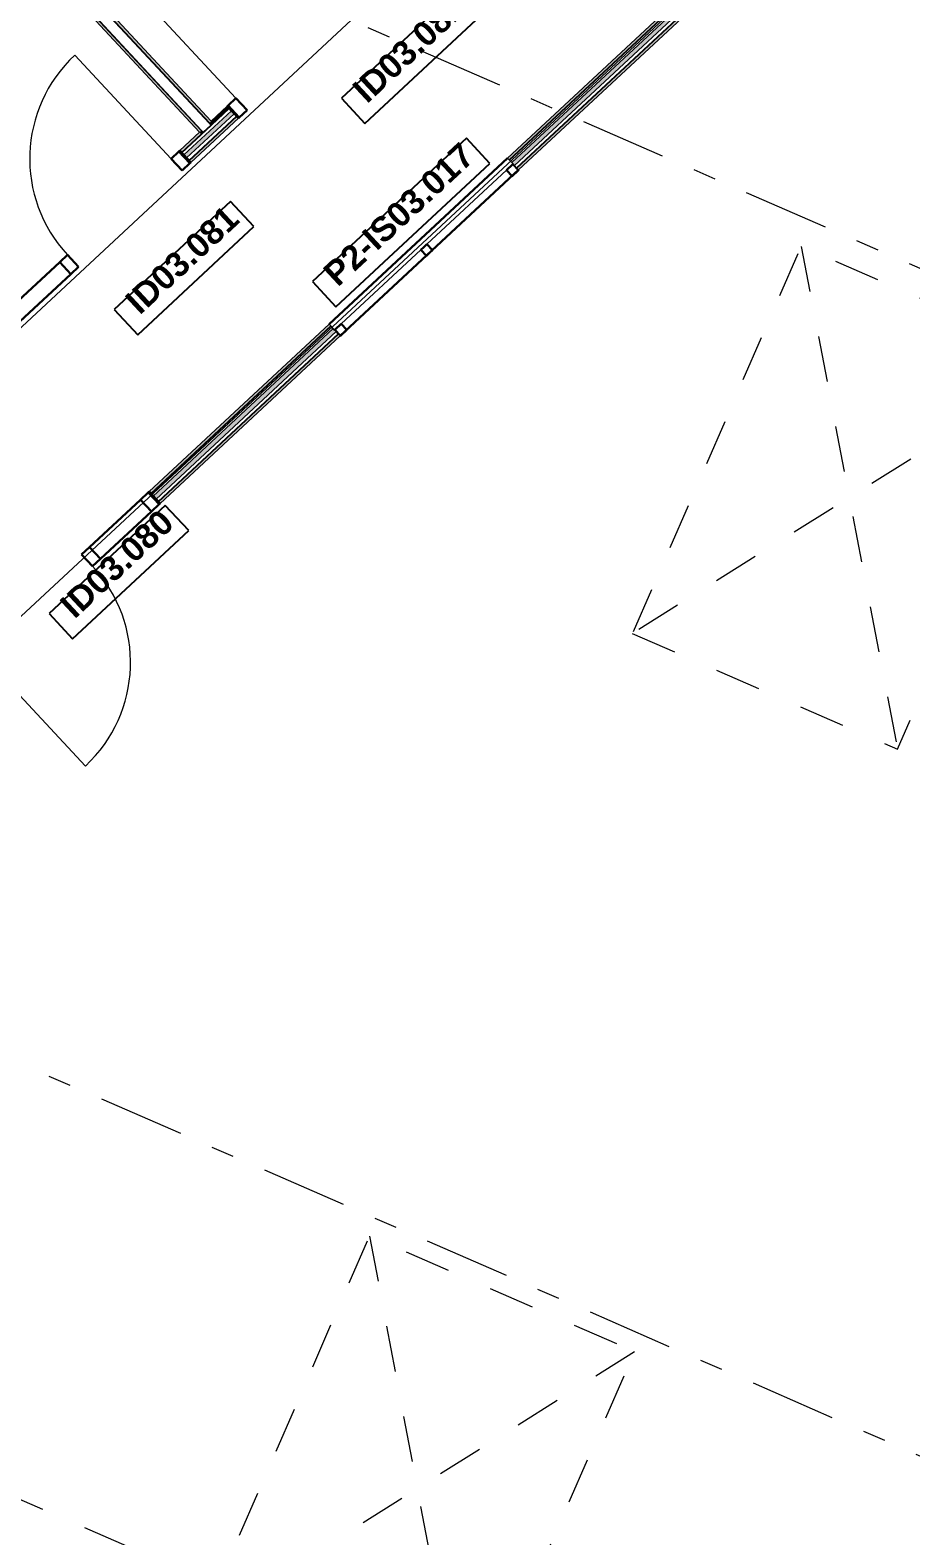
# Model space of a CAD drawing. Header units: millimetres. Extents: x -35034 to 431752, y -71616 to 25069.
# Drawn here: x 328440 to 333860, y -26568 to -17300 of the extents above; entities that cross this region are included whole.
import ezdxf
from ezdxf.enums import TextEntityAlignment as Align

# ---------------------------------------------------------------- set-up
doc = ezdxf.new("R2010")
doc.units = ezdxf.units.MM
doc.header["$MEASUREMENT"] = 0
doc.linetypes.add('Dashed', pattern=[564.444447, 282.222223, -282.222223])
doc.linetypes.add('Double Dashed', pattern=[1093.611073, 529.166651, -211.666656, 141.111112, -211.666656])
for name, color, linetype, lineweight in [('0_Pen_No__1', 7, 'Continuous', 13), ('A-95-MC_Marker_Section_P2.Marker_Pen_No__1', 7, 'Continuous', 13), ('New_A-25-M_Wall_Int_Pen_No__1', 7, 'Continuous', 13), ('New_A-95-P_Drawing_Pen_No__1', 7, 'Continuous', 13), ('New_ArchiCAD Door Markers_Pen_No__1', 7, 'Continuous', 13), ('New_ArchiCAD Door Markers_Pen_No__5', 7, 'Continuous', 25), ('New_ArchiCAD Doors_Pen_No__1', 7, 'Continuous', 13), ('New_ArchiCAD Window Markers_Pen_No__1', 7, 'Continuous', 13), ('New_ArchiCAD Window Markers_Pen_No__5', 7, 'Continuous', 25), ('New_ArchiCAD Windows_Pen_No__1', 7, 'Continuous', 13), ('New_ArchiCAD Windows_Pen_No__83', 8, 'Continuous', 20), ('New_ArchiCAD Zone Stamps_Pen_No__6', 7, 'Continuous', 35)]:
    doc.layers.add(name, color=color, linetype=linetype, lineweight=lineweight)
for name, color, linetype in [('A-95-MC_Marker_Section_P2.Marker', 7, 'Continuous'), ('New_A-05-M_Gross_Int_Circulation', 7, 'Continuous'), ('New_A-15-MG_Structural_Grid_Phase_2', 7, 'Continuous'), ('New_A-25-M_Wall_Int', 7, 'Continuous'), ('New_ArchiCAD Door Markers', 7, 'Continuous'), ('New_ArchiCAD Doors', 7, 'Continuous'), ('New_ArchiCAD Window Markers', 7, 'Continuous'), ('New_ArchiCAD Windows', 7, 'Continuous')]:
    doc.layers.add(name, color=color, linetype=linetype)
for name, color, linetype, lineweight, true_color in [('New_A-05-M_Gross_Int_Circulation_Pen_No__74', 7, 'Continuous', 20, 0x606060), ('New_A-15-MG_Structural_Grid_Phase_2_Pen_No__222', 7, 'Continuous', 13, 0x65af33), ('New_A-25-M_Wall_Int_Pen_No__107', 7, 'Continuous', 15, 0xa6a6a6), ('New_ArchiCAD Doors_Pen_No__43', 7, 'Continuous', 30, 0x444444), ('New_ArchiCAD Doors_Pen_No__63', 7, 'Continuous', 20, 0x606060), ('New_ArchiCAD Windows_Pen_No__23', 7, 'Continuous', 30, 0x2a2a2a), ('New_ArchiCAD Windows_Pen_No__43', 7, 'Continuous', 30, 0x444444)]:
    doc.layers.add(name, color=color, linetype=linetype, lineweight=lineweight, true_color=true_color)
doc.styles.add('GENERATED_STYLE_1', font='')
doc.styles.add('GENERATED_STYLE_2', font='')
doc.styles.add('GENERATED_STYLE_3', font='')
doc.styles.add('GENERATED_STYLE_4', font='')
doc.styles.get('GENERATED_STYLE_1').set_extended_font_data('Swis721 BT', bold=True)
doc.styles.get('GENERATED_STYLE_2').set_extended_font_data('Arial', bold=True)
doc.styles.get('GENERATED_STYLE_3').set_extended_font_data('Arial')
doc.styles.get('GENERATED_STYLE_4').set_extended_font_data('Swis721 BT')

# ---------------------------------------------------------------- blocks, each defined once
blk = doc.blocks.new('Corridor 02-Third_INB 3152_63_2', base_point=(314166.9, -30973.4))
at = {"layer": 'New_A-05-M_Gross_Int_Circulation_Pen_No__74', "linetype": 'Continuous'}
for p, q in [((334812.6, -13146), (316165.4, -30497.4)), ((317022.7, -31464.6), (335703.6, -14103.4))]:
    blk.add_line(p, q, dxfattribs=at)
at = {"layer": 'New_ArchiCAD Zone Stamps_Pen_No__6'}
for tag, height, style, p in [('ROOM_NAME', 250, 'GENERATED_STYLE_2', (313334.1, -29413.8)), ('zoneNameLine2', 250, 'GENERATED_STYLE_2', (313145.7, -29846)), ('ROOM_NUMBER', 200, 'GENERATED_STYLE_3', (312957.3, -30266.7)), ('measuredAreaCode', 200, 'GENERATED_STYLE_3', (312800.2, -30626.8)), ('ROOM_HOLES_PRM', 200, 'GENERATED_STYLE_3', (313107.6, -30760.8)), ('DUMMY_649', 200, 'GENERATED_STYLE_3', (313736.8, -31035.2)), ('DUMMY_650', 133.3, 'GENERATED_STYLE_3', (314016.1, -31141.7))]:
    blk.add_attdef(tag, text='', height=height, rotation=336.44041, dxfattribs=dict(at, style=style)).set_placement(p, align=Align.TOP_LEFT)
blk = doc.blocks.new('*X1053', base_point=(341458.1, 0))
at = {"layer": 'New_A-25-M_Wall_Int_Pen_No__107', "linetype": 'Continuous'}
blk.add_hatch(color=256, dxfattribs=at).paths.add_polyline_path([(330305.7, -19137), (329197.4, -20168.3), (329214.5, -20186.6), (330322.7, -19155.3), (330313.9, -19145.8)])
blk = doc.blocks.new('*X1054', base_point=(341458.1, 0))
at = {"layer": 'New_A-25-M_Wall_Int_Pen_No__107', "linetype": 'Continuous'}
blk.add_hatch(color=256, dxfattribs=at).paths.add_polyline_path([(333270.2, -16378.4), (331403.8, -18115.2), (331412, -18124), (331420.9, -18133.5), (333287.3, -16396.7), (333278.4, -16387.2)])
blk = doc.blocks.new('Horizontal Multi-Sash Window 19_2')
at = {"layer": 'New_ArchiCAD Windows_Pen_No__1', "linetype": 'Continuous'}
for p, q in [((-750, -13), (-750, 0)), ((750, -13), (750, 0)), ((-750, -32), (-750, -13)), ((-750, -35), (-750, -32)), ((-750, -50), (-750, -35)), ((750, -32), (750, -13)), ((750, -35), (750, -32)), ((750, -50), (750, -35))]:
    blk.add_line(p, q, dxfattribs=at)
at = {"layer": 'New_ArchiCAD Windows_Pen_No__23', "linetype": 'Continuous'}
for p, q in [((-750, 50), (750, 50)), ((-750, -50), (750, -50))]:
    blk.add_line(p, q, dxfattribs=at)
at = {"layer": 'New_ArchiCAD Windows_Pen_No__43', "linetype": 'Continuous'}
for p, q in [((-750, 0), (-745, 0)), ((-745, 0), (-695, 0)), ((-695, 0), (-695, -50)), ((-25, -50), (-25, 0)), ((-25, 0), (0, 0)), ((0, 0), (25, 0)), ((25, 0), (25, -50)), ((695, -50), (695, 0)), ((695, 0), (745, 0)), ((745, 0), (750, 0)), ((-745, -50), (-750, -50)), ((-695, -50), (-745, -50)), ((0, -50), (-25, -50)), ((25, -50), (0, -50)), ((745, -50), (695, -50)), ((750, -50), (745, -50))]:
    blk.add_line(p, q, dxfattribs=at)
at = {"layer": 'New_ArchiCAD Windows_Pen_No__83', "linetype": 'Continuous'}
for p, q in [((-745, -50), (-745, 0)), ((-695, 0), (-25, 0)), ((25, 0), (695, 0)), ((745, -50), (745, 0)), ((-25, -50), (-695, -50)), ((695, -50), (25, -50))]:
    blk.add_line(p, q, dxfattribs=at)
blk = doc.blocks.new('Window Stamp 18_8')
at = {"layer": 'New_ArchiCAD Window Markers_Pen_No__5', "linetype": 'Continuous'}
for p, q in [((647.5, -150), (-647.5, -150)), ((-647.5, -150), (-647.5, -361.8)), ((647.5, -150), (-647.5, -150)), ((647.5, -361.8), (647.5, -150)), ((-647.5, -361.8), (647.5, -361.8))]:
    blk.add_line(p, q, dxfattribs=at)
at = {"layer": 'New_ArchiCAD Window Markers_Pen_No__1', "style": 'GENERATED_STYLE_1'}
blk.add_attdef('AC_WIDO_ID', text='', height=150, rotation=180, dxfattribs=at).set_placement((588.7, -105.4), align=Align.BOTTOM_LEFT)
blk = doc.blocks.new('Door with Sidelight on Side 2 19_11')
at = {"layer": 'New_ArchiCAD Doors_Pen_No__1', "linetype": 'Continuous'}
for p, q in [((-755, 0), (-755, -15)), ((755, 0), (755, -15)), ((-755, -15), (-755, -18)), ((-755, -18), (-755, -37)), ((-755, -37), (-755, -62)), ((-755, -62), (-755, -82)), ((-755, -82), (-755, -85)), ((-755, -85), (-755, -100)), ((755, -15), (755, -18)), ((755, -18), (755, -37)), ((755, -37), (755, -62)), ((755, -62), (755, -82)), ((755, -82), (755, -85)), ((755, -85), (755, -100))]:
    blk.add_line(p, q, dxfattribs=at)
at = {"layer": 'New_ArchiCAD Doors_Pen_No__43', "linetype": 'Continuous'}
for p, q in [((-748, 0), (-755, 0)), ((-755, 0), (-755, -100)), ((-682, 0), (-748, 0)), ((-748, 0), (-748, -100)), ((-254, 0), (-682, 0)), ((-682, 0), (-682, -100)), ((-682, -100), (-682, 0)), ((-254, -100), (-254, 0)), ((-188, 0), (-254, 0)), ((-254, 0), (-254, -100)), ((-188, -100), (-188, 0)), ((748, 0), (682, 0)), ((682, 0), (682, -100)), ((748, 0), (755, 0)), ((748, -100), (748, 0)), ((755, 0), (755, -100)), ((-748, -100), (-755, -100)), ((-748, -100), (-682, -100)), ((-682, -100), (-254, -100)), ((-254, -100), (-188, -100)), ((682, -100), (748, -100)), ((748, -100), (755, -100))]:
    blk.add_line(p, q, dxfattribs=at)
at = {"layer": 'New_ArchiCAD Doors_Pen_No__63', "linetype": 'Continuous'}
blk.add_line((682, 0), (682, 870), dxfattribs=at)
blk.add_arc((682, 0), 870, 90, 180, dxfattribs=at)
blk = doc.blocks.new('Door Stamp 17_18')
at = {"layer": 'New_ArchiCAD Door Markers_Pen_No__5', "linetype": 'Continuous'}
for p, q in [((206.6, 241.9), (-770.5, 241.9)), ((-770.5, 241.9), (-770.5, 30.2)), ((206.6, 241.9), (-770.5, 241.9)), ((206.6, 30.2), (206.6, 241.9)), ((-770.5, 30.2), (206.6, 30.2))]:
    blk.add_line(p, q, dxfattribs=at)
at = {"layer": 'New_ArchiCAD Door Markers_Pen_No__1', "style": 'GENERATED_STYLE_1'}
blk.add_attdef('AC_WIDO_ID', text='', height=150, rotation=180, dxfattribs=at).set_placement((147.8, 286.5), align=Align.BOTTOM_LEFT)
blk = doc.blocks.new('Wall_306_2', base_point=(340342.9, -9881.6))
at = {"layer": 'New_A-25-M_Wall_Int_Pen_No__107', "linetype": 'Continuous'}
for points in [[(331377.9, -18087.4), (331388.2, -18098.3), (333254.6, -16361.6), (333244.3, -16350.6)], [(331435.8, -18149.6), (331446.1, -18160.6), (333312.5, -16423.8), (333302.2, -16412.8)], [(330279.8, -19109.2), (329171.5, -20140.5), (329181.8, -20151.5), (330290, -19120.2)], [(329229.4, -20202.7), (329239.7, -20213.7), (330348, -19182.4), (330337.7, -19171.4)]]:
    blk.add_hatch(color=256, dxfattribs=at).paths.add_polyline_path(points)
at = {"layer": 'New_A-25-M_Wall_Int_Pen_No__107', "linetype": 'Continuous', "lineweight": 0, "true_color": 0x535353}
for points in [[(333254.6, -16361.6), (331388.2, -18098.3), (331390.2, -18100.5), (333256.6, -16363.8)], [(333300.2, -16410.6), (331433.8, -18147.4), (331435.8, -18149.6), (333302.2, -16412.8)], [(329181.8, -20151.5), (329183.8, -20153.7), (330292.1, -19122.4), (330290, -19120.2)], [(329227.4, -20200.5), (329229.4, -20202.7), (330337.7, -19171.4), (330335.7, -19169.2)]]:
    blk.add_hatch(color=251, dxfattribs=at).paths.add_polyline_path(points)
at = {"layer": 'New_A-25-M_Wall_Int_Pen_No__1', "linetype": 'Continuous'}
for p, q in [((333254.6, -16361.6), (331388.2, -18098.3)), ((333256.6, -16363.8), (331390.2, -18100.5)), ((333270.2, -16378.4), (331403.8, -18115.2)), ((333287.3, -16396.7), (331420.9, -18133.5)), ((333300.2, -16410.6), (331433.8, -18147.4)), ((333302.2, -16412.8), (331435.8, -18149.6)), ((331388.2, -18098.3), (331377.9, -18087.4)), ((331390.2, -18100.5), (331388.2, -18098.3)), ((331403.8, -18115.2), (331390.2, -18100.5)), ((331412, -18124), (331403.8, -18115.2)), ((331420.9, -18133.5), (331412, -18124)), ((331433.8, -18147.4), (331420.9, -18133.5)), ((331435.8, -18149.6), (331433.8, -18147.4)), ((331446.1, -18160.6), (331435.8, -18149.6)), ((330290, -19120.2), (329181.8, -20151.5)), ((330292.1, -19122.4), (329183.8, -20153.7)), ((330305.7, -19137), (329197.4, -20168.3)), ((330322.7, -19155.3), (329214.5, -20186.6)), ((330335.7, -19169.2), (329227.4, -20200.5)), ((330337.7, -19171.4), (329229.4, -20202.7)), ((330290, -19120.2), (330279.8, -19109.2)), ((330292.1, -19122.4), (330290, -19120.2)), ((330305.7, -19137), (330292.1, -19122.4)), ((330313.9, -19145.8), (330305.7, -19137)), ((330322.7, -19155.3), (330313.9, -19145.8)), ((330335.7, -19169.2), (330322.7, -19155.3)), ((330337.7, -19171.4), (330335.7, -19169.2)), ((330348, -19182.4), (330337.7, -19171.4)), ((329181.8, -20151.5), (329171.5, -20140.5)), ((329183.8, -20153.7), (329181.8, -20151.5)), ((329197.4, -20168.3), (329183.8, -20153.7)), ((329214.5, -20186.6), (329197.4, -20168.3)), ((329227.4, -20200.5), (329214.5, -20186.6)), ((329229.4, -20202.7), (329227.4, -20200.5)), ((329239.7, -20213.7), (329229.4, -20202.7))]:
    blk.add_line(p, q, dxfattribs=at)
at = {"layer": 'New_A-25-M_Wall_Int_Pen_No__1', "linetype": 'Continuous', "flags": 128}
for points in [[(333244.3, -16350.6), (331377.9, -18087.4)], [(331446.1, -18160.6), (333312.5, -16423.8)], [(330279.8, -19109.2), (329171.5, -20140.5)], [(329239.7, -20213.7), (330348, -19182.4)]]:
    blk.add_lwpolyline(points, dxfattribs=at)
at = {"layer": 'New_A-25-M_Wall_Int', "color": 250, "lineweight": 50, "true_color": 0x2a2a2a}
for name in ['*X1054', '*X1053']:
    blk.add_blockref(name, (341458.1, 0), dxfattribs=at)
at = {"layer": 'New_ArchiCAD Door Markers'}
ref = blk.add_blockref('Door Stamp 17_18', (328686.9, -20728.1), dxfattribs=dict(at, rotation=222.9395604774693))
ref.add_attrib('AC_WIDO_ID', 'ID03.080', dxfattribs={"layer": 'New_ArchiCAD Door Markers_Pen_No__1', "color": 7, "height": 150, "rotation": 42.93956, "style": 'GENERATED_STYLE_1'}).set_placement((328743.6, -20961.3), align=Align.BOTTOM_LEFT)
at = {"layer": 'New_ArchiCAD Doors', "color": 251, "linetype": 'Continuous', "lineweight": 20, "true_color": 0x606060, "zscale": 1000, "rotation": 222.9395604774693}
blk.add_blockref('Door with Sidelight on Side 2 19_11', (328686.9, -20728.1), dxfattribs=at)
at = {"layer": 'New_ArchiCAD Window Markers'}
ref = blk.add_blockref('Window Stamp 18_8', (330897, -18671.5), dxfattribs=dict(at, rotation=222.9395604774693))
ref.add_attrib('AC_WIDO_ID', 'P2-IS03.017', dxfattribs={"layer": 'New_ArchiCAD Window Markers_Pen_No__1', "color": 7, "height": 150, "rotation": 42.93956, "style": 'GENERATED_STYLE_1'}).set_placement((330363.9, -18918.1), align=Align.BOTTOM_LEFT)
at = {"layer": 'New_ArchiCAD Windows', "color": 251, "linetype": 'Continuous', "lineweight": 20, "true_color": 0x606060, "xscale": -1, "zscale": 1000, "rotation": 42.93956047746932}
blk.add_blockref('Horizontal Multi-Sash Window 19_2', (330862.9, -18634.9), dxfattribs=at)
blk = doc.blocks.new('*X1088', base_point=(341458.1, 0))
at = {"layer": 'New_A-25-M_Wall_Int_Pen_No__107', "linetype": 'Continuous'}
blk.add_hatch(color=256, dxfattribs=at).paths.add_polyline_path([(329385.7, -18068.5), (329402.7, -18086.8), (329695.6, -17814.3), (329678.5, -17796)])
blk = doc.blocks.new('Door Stamp 17_21')
at = {"layer": 'New_ArchiCAD Door Markers_Pen_No__5', "linetype": 'Continuous'}
for p, q in [((770.5, -441.9), (-206.6, -441.9)), ((-206.6, -441.9), (-206.6, -653.7)), ((770.5, -653.7), (770.5, -441.9)), ((-206.6, -653.7), (770.5, -653.7)), ((-206.6, -653.7), (770.5, -653.7))]:
    blk.add_line(p, q, dxfattribs=at)
at = {"layer": 'New_ArchiCAD Door Markers_Pen_No__1', "style": 'GENERATED_STYLE_1'}
blk.add_attdef('AC_WIDO_ID', text='', height=150, dxfattribs=at).set_placement((-147.8, -609.1), align=Align.BOTTOM_LEFT)
blk = doc.blocks.new('Wall_309_2', base_point=(316134.4, -30348.4))
at = {"layer": 'New_A-25-M_Wall_Int_Pen_No__107', "linetype": 'Continuous', "lineweight": 0, "true_color": 0x535353}
for points in [[(329553.7, -17882.1), (329555.8, -17884.3), (329665.6, -17782.1), (329663.5, -17779.9)], [(329551.5, -17884.2), (329370.7, -18052.4), (329372.7, -18054.6), (329553.6, -17886.4)], [(329416.3, -18101.5), (329418.4, -18103.7), (329711.2, -17831.2), (329709.2, -17829)], [(329543.5, -17871.1), (329541.3, -17873.2), (329551.5, -17884.2), (329553.7, -17882.1)], [(329553.7, -17882.1), (329551.5, -17884.2), (329553.6, -17886.4), (329555.8, -17884.3)], [(329494.5, -17916.8), (329492.3, -17918.8), (329502.5, -17929.8), (329504.7, -17927.8)]]:
    blk.add_hatch(color=251, dxfattribs=at).paths.add_polyline_path(points)
at = {"layer": 'New_A-25-M_Wall_Int_Pen_No__107', "linetype": 'Continuous'}
for points in [[(329653.3, -17769), (329554.5, -17860.9), (329564.7, -17871.9), (329663.5, -17779.9)], [(329418.4, -18103.7), (329428.6, -18114.6), (329721.4, -17842.2), (329711.2, -17831.2)], [(329554.5, -17860.9), (329543.5, -17871.1), (329553.7, -17882.1), (329564.7, -17871.9)], [(329481.3, -17929), (329360.5, -18041.4), (329370.7, -18052.4), (329491.5, -17940)], [(329492.3, -17918.8), (329481.3, -17929), (329491.5, -17940), (329502.5, -17929.8)]]:
    blk.add_hatch(color=256, dxfattribs=at).paths.add_polyline_path(points)
at = {"layer": 'New_A-25-M_Wall_Int_Pen_No__1', "linetype": 'Continuous'}
for p, q in [((329555.8, -17884.3), (329665.6, -17782.1)), ((329564.7, -17871.9), (329663.5, -17779.9)), ((329653.3, -17769), (329663.5, -17779.9)), ((329663.5, -17779.9), (329665.6, -17782.1)), ((329665.6, -17782.1), (329678.5, -17796)), ((329372.7, -18054.6), (329553.6, -17886.4)), ((329385.7, -18068.5), (329678.5, -17796)), ((329402.7, -18086.8), (329695.6, -17814.3)), ((329416.3, -18101.5), (329709.2, -17829)), ((329418.4, -18103.7), (329711.2, -17831.2)), ((329504.7, -17927.8), (329551.5, -17884.2)), ((329541.3, -17873.2), (329551.5, -17884.2)), ((329553.7, -17882.1), (329543.5, -17871.1)), ((329553.6, -17886.4), (329555.8, -17884.3)), ((329553.7, -17882.1), (329564.7, -17871.9)), ((329678.5, -17796), (329695.6, -17814.3)), ((329695.6, -17814.3), (329709.2, -17829)), ((329709.2, -17829), (329711.2, -17831.2)), ((329711.2, -17831.2), (329721.4, -17842.2)), ((329370.7, -18052.4), (329491.5, -17940)), ((329491.5, -17940), (329502.5, -17929.8)), ((329492.3, -17918.8), (329502.5, -17929.8)), ((329494.5, -17916.8), (329504.7, -17927.8)), ((329360.5, -18041.4), (329370.7, -18052.4)), ((329370.7, -18052.4), (329372.7, -18054.6)), ((329372.7, -18054.6), (329385.7, -18068.5)), ((329385.7, -18068.5), (329402.7, -18086.8)), ((329402.7, -18086.8), (329416.3, -18101.5)), ((329416.3, -18101.5), (329418.4, -18103.7)), ((329418.4, -18103.7), (329428.6, -18114.6))]:
    blk.add_line(p, q, dxfattribs=at)
at = {"layer": 'New_A-25-M_Wall_Int_Pen_No__1', "linetype": 'Continuous', "flags": 128}
for points in [[(329653.3, -17769), (329554.5, -17860.9)], [(329428.6, -18114.6), (329721.4, -17842.2)], [(329481.3, -17929), (329360.5, -18041.4)]]:
    blk.add_lwpolyline(points, dxfattribs=at)
at = {"layer": 'New_A-25-M_Wall_Int', "color": 250, "lineweight": 50, "true_color": 0x2a2a2a}
blk.add_blockref('*X1088', (341458.1, 0), dxfattribs=at)
at = {"layer": 'New_ArchiCAD Door Markers'}
ref = blk.add_blockref('Door Stamp 17_21', (330206, -17254.6), dxfattribs=dict(at, rotation=42.93845664641172))
ref.add_attrib('AC_WIDO_ID', 'ID03.082', dxfattribs={"layer": 'New_ArchiCAD Door Markers_Pen_No__1', "color": 7, "height": 150, "rotation": 42.93846, "style": 'GENERATED_STYLE_1'}).set_placement((330543.2, -17789.3), align=Align.BOTTOM_LEFT)
ref = blk.add_blockref('Door Stamp 17_21', (328807.8, -18555.8), dxfattribs=dict(at, rotation=42.93845664641172))
ref.add_attrib('AC_WIDO_ID', 'ID03.081', dxfattribs={"layer": 'New_ArchiCAD Door Markers_Pen_No__1', "color": 7, "height": 150, "rotation": 42.93846, "style": 'GENERATED_STYLE_1'}).set_placement((329144.9, -19090.4), align=Align.BOTTOM_LEFT)
at = {"layer": 'New_ArchiCAD Doors', "color": 251, "linetype": 'Continuous', "lineweight": 20, "true_color": 0x606060, "xscale": -1, "zscale": 1000, "rotation": 42.93845664641172}
blk.add_blockref('Door with Sidelight on Side 2 19_11', (330206, -17254.6), dxfattribs=at)
at = {"layer": 'New_ArchiCAD Doors', "color": 251, "linetype": 'Continuous', "lineweight": 20, "true_color": 0x606060, "zscale": 1000, "rotation": 42.93845664641172}
blk.add_blockref('Door with Sidelight on Side 2 19_11', (328807.8, -18555.8), dxfattribs=at)
blk = doc.blocks.new('Wall_319_2', base_point=(326601.9, -14688))
at = {"layer": 'New_A-25-M_Wall_Int_Pen_No__107', "linetype": 'Continuous'}
for points in [[(326759.6, -15004.3), (329481.3, -17929), (329492.3, -17918.8), (326770.6, -14994.1)], [(326821.8, -14946.4), (329543.5, -17871.1), (329554.5, -17860.9), (326832.8, -14936.2)]]:
    blk.add_hatch(color=256, dxfattribs=at).paths.add_polyline_path(points)
at = {"layer": 'New_A-25-M_Wall_Int_Pen_No__107', "linetype": 'Continuous', "lineweight": 0, "true_color": 0x535353}
for points in [[(326770.6, -14994.1), (329492.3, -17918.8), (329494.5, -17916.8), (326772.8, -14992)], [(326819.6, -14948.4), (329541.3, -17873.2), (329543.5, -17871.1), (326821.8, -14946.4)]]:
    blk.add_hatch(color=251, dxfattribs=at).paths.add_polyline_path(points)
at = {"layer": 'New_A-25-M_Wall_Int_Pen_No__1', "linetype": 'Continuous'}
for p, q in [((326770.6, -14994.1), (329492.3, -17918.8)), ((326772.8, -14992), (329494.5, -17916.8)), ((326819.6, -14948.4), (329541.3, -17873.2)), ((326821.8, -14946.4), (329543.5, -17871.1))]:
    blk.add_line(p, q, dxfattribs=at)
at = {"layer": 'New_A-25-M_Wall_Int_Pen_No__1', "linetype": 'Continuous', "flags": 128}
for points in [[(326759.6, -15004.3), (329481.3, -17929)], [(329554.5, -17860.9), (326832.8, -14936.2)]]:
    blk.add_lwpolyline(points, dxfattribs=at)
blk = doc.blocks.new('Standard grid marker_9')
at = {"layer": 'New_A-15-MG_Structural_Grid_Phase_2_Pen_No__222', "linetype": 'Double Dashed'}
blk.add_line((705.1, 0), (18281.2, 0), dxfattribs=at)
at = {"layer": 'New_A-15-MG_Structural_Grid_Phase_2_Pen_No__222', "style": 'GENERATED_STYLE_4'}
for tag, p in [('AC_MarkerText_1_0', (-500, 43.4)), ('AC_MarkerText_1_1', (19486.3, 43.4))]:
    blk.add_attdef(tag, text='', height=350, rotation=180, dxfattribs=at).set_placement(p, align=Align.MIDDLE_CENTER)
blk = doc.blocks.new('Standard grid marker_17')
at = {"layer": 'New_A-15-MG_Structural_Grid_Phase_2_Pen_No__222', "linetype": 'Double Dashed'}
blk.add_line((1000, 0), (47486.2, 0), dxfattribs=at)
at = {"layer": 'New_A-15-MG_Structural_Grid_Phase_2_Pen_No__222', "style": 'GENERATED_STYLE_4'}
for tag, p in [('AC_MarkerText_1_0', (-500, 43.3)), ('AC_MarkerText_1_1', (48986.2, 43.3))]:
    blk.add_attdef(tag, text='', height=350, rotation=180, dxfattribs=at).set_placement(p, align=Align.MIDDLE_CENTER)
blk = doc.blocks.new('Cutting Plane_4_2', base_point=(316127.6, -21002.6))
at = {"layer": 'A-95-MC_Marker_Section_P2.Marker_Pen_No__1', "linetype": 'Dashed'}
blk.add_line((316356.7, -21102.5), (363850, -41811.9), dxfattribs=at)

msp = doc.modelspace()

# ---------------------------------------------------------------- linework, layer by layer
at = {"layer": '0_Pen_No__1', "linetype": 'Dashed', "flags": 128}
for points in [[(332145.7, -21014.6), (333777.3, -21726.1), (334816.5, -19342.8), (333184.9, -18631.4)], [(329483.3, -27120.3), (331114.9, -27831.8), (332160.1, -25434.8), (330528.5, -24723.3)]]:
    msp.add_lwpolyline(points, close=True, dxfattribs=at)
at = {"layer": 'New_A-95-P_Drawing_Pen_No__1', "linetype": 'Dashed'}
for p, q in [((333184.9, -18631.4), (333777.3, -21726.1)), ((334816.5, -19342.8), (332145.7, -21014.6)), ((330528.5, -24723.3), (331114.9, -27831.8)), ((332160.1, -25434.8), (329483.3, -27120.3))]:
    msp.add_line(p, q, dxfattribs=at)

# ---------------------------------------------------------------- block references
at = {"layer": 'A-95-MC_Marker_Section_P2.Marker'}
msp.add_blockref('Cutting Plane_4_2', (316127.6, -21002.6), dxfattribs=at)
at = {"layer": 'New_A-05-M_Gross_Int_Circulation', "linetype": 'Continuous'}
msp.add_blockref('Corridor 02-Third_INB 3152_63_2', (314166.9, -30973.4), dxfattribs=at)
at = {"layer": 'New_A-15-MG_Structural_Grid_Phase_2', "color": 8, "linetype": 'Continuous', "lineweight": 15, "zscale": 1000, "rotation": 156.4404115839929}
for name, p in [('Standard grid marker_17', (368334.5, -33774.9)), ('Standard grid marker_9', (335024.8, -26559.5))]:
    msp.add_blockref(name, p, dxfattribs=at)
at = {"layer": 'New_A-25-M_Wall_Int', "color": 250, "lineweight": 50, "true_color": 0x2a2a2a}
for name, p in [('Wall_309_2', (316134.4, -30348.4)), ('Wall_306_2', (340342.9, -9881.6)), ('Wall_319_2', (326601.9, -14688))]:
    msp.add_blockref(name, p, dxfattribs=at)

doc.saveas('drawing.dxf')
